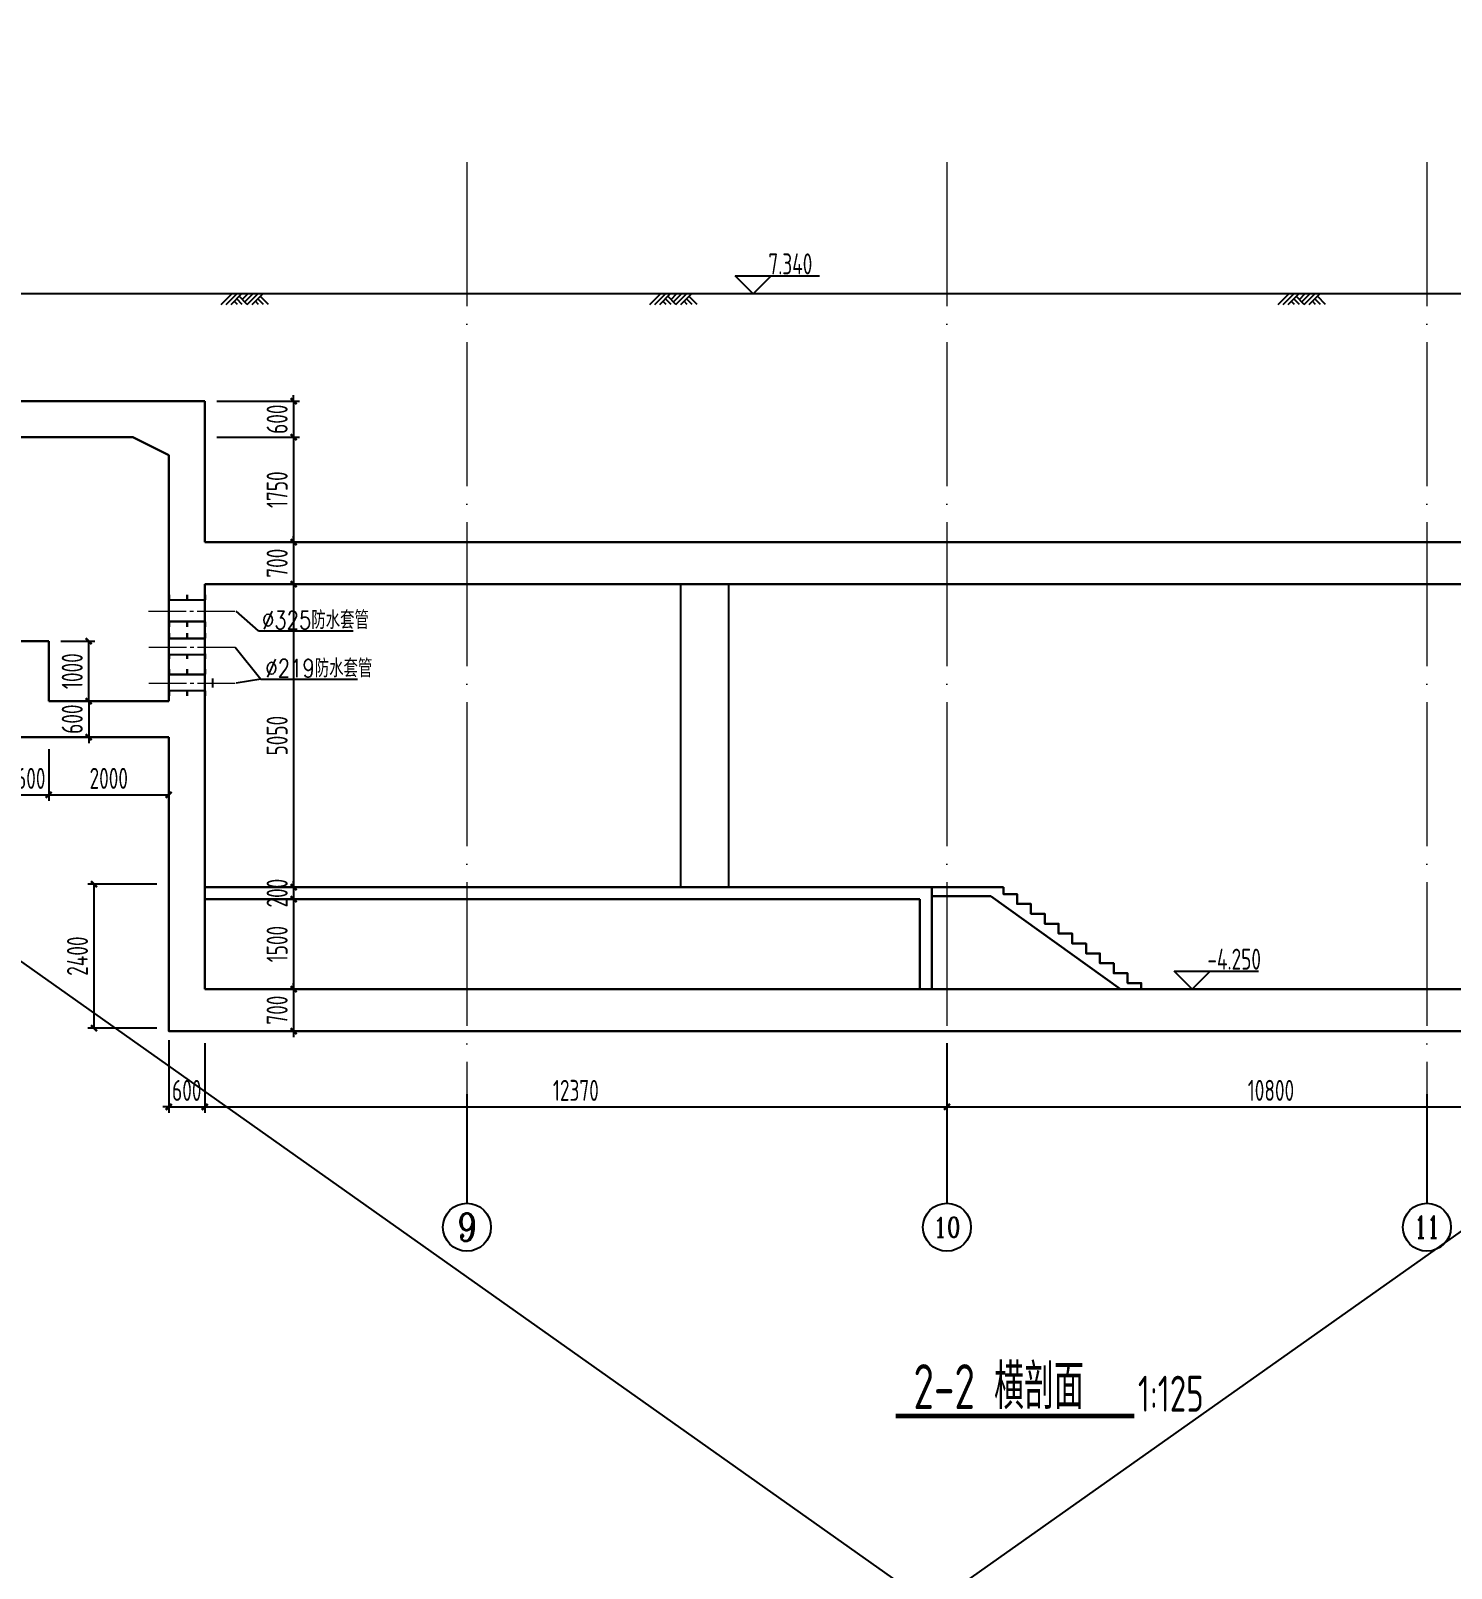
# Model space of a CAD drawing. Header units: millimetres. Extents: x -897614 to 191467, y -439928 to 101803.
# Drawn here: x -835658 to -811983, y -94119 to -68490 of the extents above; entities that cross this region are included whole.
import ezdxf
from ezdxf.enums import TextEntityAlignment as Align

# ---------------------------------------------------------------- set-up
doc = ezdxf.new("R2010")
doc.units = ezdxf.units.MM
doc.header["$LTSCALE"] = 1000
doc.linetypes.add('ACAD_ISO04W100', pattern=[30, 24, -3, 0, -3])
doc.linetypes.add('CENTER', pattern=[1.625, 1.25, -0.125, 0.125, -0.125])
for name, color, linetype in [('AXIS', 3, 'Continuous'), ('COLUMN', 2, 'Continuous'), ('DIM_ELEV', 3, 'Continuous'), ('DIM_LEAD', 3, 'Continuous'), ('DIM_SYMB', 3, 'Continuous'), ('gps', 233, 'Continuous'), ('HC_ZP', 4, 'Continuous'), ('OTH', 7, 'Continuous'), ('PUB_TEXT', 7, 'Continuous'), ('备注', 1, 'Continuous')]:
    doc.layers.add(name, color=color, linetype=linetype)
for name, color, linetype, lineweight in [('AXIS_TEXT', 7, 'Continuous', 18), ('DOTE', 8, 'ACAD_ISO04W100', 9), ('WALL', 6, 'Continuous', 30)]:
    doc.layers.add(name, color=color, linetype=linetype, lineweight=lineweight)
doc.styles.add('_TCH_AXIS', font='COMPLEX', dxfattribs={"bigfont": 'GBCBIG'})
doc.styles.add('COMPLEX', font='COMPLEX')
doc.styles.add('GPS', font='txt1.shx', dxfattribs={"width": 0.8, "bigfont": 'hztxt.shx'})
doc.styles.add('TSSD', font='tssdeng.shx', dxfattribs={"width": 0.7, "bigfont": 'tssdchn.shx'})
doc.dimstyles.new('TSD', dxfattribs={"dimtxt": 350, "dimasz": 100, "dimexe": 100, "dimexo": 200, "dimgap": 100, "dimtad": 1, "dimdec": 0, "dimzin": 0, "dimdsep": 46, "dimtxsty": 'TSSD', "dimblk": 'ARCHTICK', "dimcen": 0.09, "dimclrt": 7, "dimazin": 2, "dimtfac": 1, "dimtdec": 0, "dimtix": 1, "dimtmove": 2, "dimatfit": 3, "dimfxl": 0, "dimtolj": 1, "dimtzin": 0, "dimarcsym": 0})

# ---------------------------------------------------------------- blocks, each defined once
blk = doc.blocks.new('_axiso')
blk.add_circle((0, 0), 0.5)
at = {"layer": 'AXIS_TEXT', "style": 'COMPLEX', "width": 1.041667}
blk.add_attdef('A', text='', height=0.56, dxfattribs=at).set_placement((-0.25, -0.28), (0.25, -0.28), align=Align.FIT)
blk = doc.blocks.new('_ArchTick')
at = {"color": 0, "linetype": 'ByBlock', "const_width": 0.4}
blk.add_lwpolyline([(-0.5, -0.5), (0.5, 0.5)], dxfattribs=at)
blk = doc.blocks.new('*D345')
at = {"layer": 'Defpoints', "color": 0, "transparency": 16777216}
for p in [(-833358, -82715, 0), (-834605, -85115), (-833358, -85115, 0)]:
    blk.add_point(p, dxfattribs=at)
at = {"layer": 'DIM_LEAD', "color": 0, "lineweight": -2, "transparency": 16777216}
for p, q in [((-833558, -82715), (-834705, -82715)), ((-834605, -82715), (-834605, -85115)), ((-833558, -85115), (-834705, -85115))]:
    blk.add_line(p, q, dxfattribs=at)
at = {"layer": 'DIM_LEAD', "color": 0, "lineweight": -2, "transparency": 16777216, "xscale": 100, "yscale": 100, "zscale": 100}
for p, rotation in [((-834605, -82715), 90), ((-834605, -85115), 270)]:
    blk.add_blockref('_ArchTick', p, dxfattribs=dict(at, rotation=rotation))
at = {"layer": 'DIM_LEAD', "color": 7, "transparency": 16777216, "insert": (-834880, -83915), "char_height": 350, "attachment_point": 5, "rotation": 90, "style": 'TSSD'}
blk.add_mtext('\\A1;2400', dxfattribs=at)
blk = doc.blocks.new('*D346')
at = {"layer": 'Defpoints', "color": 0, "transparency": 16777216}
for p in [(-833358, -85115, 0), (-832758, -85165, 0), (-832758, -86428)]:
    blk.add_point(p, dxfattribs=at)
at = {"layer": 'DIM_LEAD', "color": 0, "lineweight": -2, "transparency": 16777216}
for p, q in [((-833358, -85315), (-833358, -86528)), ((-832758, -85365), (-832758, -86528)), ((-833358, -86428), (-833458, -86428)), ((-833358, -86428), (-832758, -86428)), ((-832758, -86428), (-832658, -86428))]:
    blk.add_line(p, q, dxfattribs=at)
at = {"layer": 'DIM_LEAD', "color": 0, "lineweight": -2, "transparency": 16777216, "xscale": 100, "yscale": 100, "zscale": 100}
blk.add_blockref('_ArchTick', (-833358, -86428), dxfattribs=at)
at = {"layer": 'DIM_LEAD', "color": 0, "lineweight": -2, "transparency": 16777216, "xscale": 100, "yscale": 100, "zscale": 100, "rotation": 180}
blk.add_blockref('_ArchTick', (-832758, -86428), dxfattribs=at)
at = {"layer": 'DIM_LEAD', "color": 7, "transparency": 16777216, "insert": (-833058, -86153), "char_height": 350, "attachment_point": 5, "style": 'TSSD'}
blk.add_mtext('\\A1;600', dxfattribs=at)
blk = doc.blocks.new('*D348')
at = {"layer": 'Defpoints', "color": 0, "transparency": 16777216}
for p in [(-835958, -80265, 0), (-835358, -80265, 0), (-835358, -81227)]:
    blk.add_point(p, dxfattribs=at)
at = {"layer": 'DIM_LEAD', "color": 0, "lineweight": -2, "transparency": 16777216}
for p, q in [((-835958, -80465), (-835958, -81327)), ((-835358, -80465), (-835358, -81327)), ((-835958, -81227), (-836058, -81227)), ((-835958, -81227), (-835358, -81227)), ((-835358, -81227), (-835258, -81227))]:
    blk.add_line(p, q, dxfattribs=at)
at = {"layer": 'DIM_LEAD', "color": 0, "lineweight": -2, "transparency": 16777216, "xscale": 100, "yscale": 100, "zscale": 100}
blk.add_blockref('_ArchTick', (-835958, -81227), dxfattribs=at)
at = {"layer": 'DIM_LEAD', "color": 0, "lineweight": -2, "transparency": 16777216, "xscale": 100, "yscale": 100, "zscale": 100, "rotation": 180}
blk.add_blockref('_ArchTick', (-835358, -81227), dxfattribs=at)
at = {"layer": 'DIM_LEAD', "color": 7, "transparency": 16777216, "insert": (-835658, -80952), "char_height": 350, "attachment_point": 5, "style": 'TSSD'}
blk.add_mtext('\\A1;600', dxfattribs=at)
blk = doc.blocks.new('*D349')
at = {"layer": 'Defpoints', "color": 0, "transparency": 16777216}
for p in [(-835358, -80265, 0), (-833358, -80265, 0), (-833358, -81227)]:
    blk.add_point(p, dxfattribs=at)
at = {"layer": 'DIM_LEAD', "color": 0, "lineweight": -2, "transparency": 16777216}
for p, q in [((-835358, -80465), (-835358, -81327)), ((-833358, -80465), (-833358, -81327)), ((-835358, -81227), (-833358, -81227))]:
    blk.add_line(p, q, dxfattribs=at)
at = {"layer": 'DIM_LEAD', "color": 0, "lineweight": -2, "transparency": 16777216, "xscale": 100, "yscale": 100, "zscale": 100, "rotation": 180}
blk.add_blockref('_ArchTick', (-835358, -81227), dxfattribs=at)
at = {"layer": 'DIM_LEAD', "color": 0, "lineweight": -2, "transparency": 16777216, "xscale": 100, "yscale": 100, "zscale": 100}
blk.add_blockref('_ArchTick', (-833358, -81227), dxfattribs=at)
at = {"layer": 'DIM_LEAD', "color": 7, "transparency": 16777216, "insert": (-834358, -80952), "char_height": 350, "attachment_point": 5, "style": 'TSSD'}
blk.add_mtext('\\A1;2000', dxfattribs=at)
blk = doc.blocks.new('*D351')
at = {"layer": 'Defpoints', "color": 0, "transparency": 16777216}
for p in [(-835358, -78665, 0), (-834692, -78665), (-835358, -79665, 0)]:
    blk.add_point(p, dxfattribs=at)
at = {"layer": 'DIM_LEAD', "color": 0, "lineweight": -2, "transparency": 16777216}
for p, q in [((-835158, -78665), (-834592, -78665)), ((-834692, -79665), (-834692, -78665)), ((-835158, -79665), (-834592, -79665))]:
    blk.add_line(p, q, dxfattribs=at)
at = {"layer": 'DIM_LEAD', "color": 0, "lineweight": -2, "transparency": 16777216, "xscale": 100, "yscale": 100, "zscale": 100}
for p, rotation in [((-834692, -78665), 90), ((-834692, -79665), 270)]:
    blk.add_blockref('_ArchTick', p, dxfattribs=dict(at, rotation=rotation))
at = {"layer": 'DIM_LEAD', "color": 7, "transparency": 16777216, "insert": (-834967, -79165), "char_height": 350, "attachment_point": 5, "rotation": 90, "style": 'TSSD'}
blk.add_mtext('\\A1;1000', dxfattribs=at)
blk = doc.blocks.new('*D352')
at = {"layer": 'Defpoints', "color": 0, "transparency": 16777216}
for p in [(-835358, -79665, 0), (-835358, -80265, 0), (-834692, -80265)]:
    blk.add_point(p, dxfattribs=at)
at = {"layer": 'DIM_LEAD', "color": 0, "lineweight": -2, "transparency": 16777216}
for p, q in [((-835158, -79665), (-834592, -79665)), ((-834692, -79665), (-834692, -79565)), ((-834692, -79665), (-834692, -80265)), ((-835158, -80265), (-834592, -80265)), ((-834692, -80265), (-834692, -80365))]:
    blk.add_line(p, q, dxfattribs=at)
at = {"layer": 'DIM_LEAD', "color": 0, "lineweight": -2, "transparency": 16777216, "xscale": 100, "yscale": 100, "zscale": 100}
for p, rotation in [((-834692, -79665), 270), ((-834692, -80265), 90)]:
    blk.add_blockref('_ArchTick', p, dxfattribs=dict(at, rotation=rotation))
at = {"layer": 'DIM_LEAD', "color": 7, "transparency": 16777216, "insert": (-834967, -79965), "char_height": 350, "attachment_point": 5, "rotation": 90, "style": 'TSSD'}
blk.add_mtext('\\A1;600', dxfattribs=at)
blk = doc.blocks.new('*D353')
at = {"layer": 'Defpoints', "color": 0, "transparency": 16777216}
for p in [(-832758, -74665, 0), (-832758, -75265, 0), (-831277, -75265)]:
    blk.add_point(p, dxfattribs=at)
at = {"layer": 'DIM_LEAD', "color": 0, "lineweight": -2, "transparency": 16777216}
for p, q in [((-831277, -74665), (-831277, -74565)), ((-832558, -74665), (-831177, -74665)), ((-831277, -74665), (-831277, -75265)), ((-832558, -75265), (-831177, -75265)), ((-831277, -75265), (-831277, -75365))]:
    blk.add_line(p, q, dxfattribs=at)
at = {"layer": 'DIM_LEAD', "color": 0, "lineweight": -2, "transparency": 16777216, "xscale": 100, "yscale": 100, "zscale": 100}
for p, rotation in [((-831277, -74665), 270), ((-831277, -75265), 90)]:
    blk.add_blockref('_ArchTick', p, dxfattribs=dict(at, rotation=rotation))
at = {"layer": 'DIM_LEAD', "color": 7, "transparency": 16777216, "insert": (-831552, -74965), "char_height": 350, "attachment_point": 5, "rotation": 90, "style": 'TSSD'}
blk.add_mtext('\\A1;600', dxfattribs=at)
blk = doc.blocks.new('*D354')
at = {"layer": 'Defpoints', "color": 0, "transparency": 16777216}
for p in [(-832758, -75265, 0), (-832758, -77015), (-831277, -77015)]:
    blk.add_point(p, dxfattribs=at)
at = {"layer": 'DIM_LEAD', "color": 0, "lineweight": -2, "transparency": 16777216}
for p, q in [((-832558, -75265), (-831177, -75265)), ((-831277, -75265), (-831277, -77015)), ((-832558, -77015), (-831177, -77015))]:
    blk.add_line(p, q, dxfattribs=at)
at = {"layer": 'DIM_LEAD', "color": 0, "lineweight": -2, "transparency": 16777216, "xscale": 100, "yscale": 100, "zscale": 100}
for p, rotation in [((-831277, -75265), 90), ((-831277, -77015), 270)]:
    blk.add_blockref('_ArchTick', p, dxfattribs=dict(at, rotation=rotation))
at = {"layer": 'DIM_LEAD', "color": 7, "transparency": 16777216, "insert": (-831552, -76140), "char_height": 350, "attachment_point": 5, "rotation": 90, "style": 'TSSD'}
blk.add_mtext('\\A1;1750', dxfattribs=at)
blk = doc.blocks.new('*D355')
at = {"layer": 'Defpoints', "color": 0, "transparency": 16777216}
for p in [(-832758, -77015), (-832758, -77715, 0), (-831277, -77715)]:
    blk.add_point(p, dxfattribs=at)
at = {"layer": 'DIM_LEAD', "color": 0, "lineweight": -2, "transparency": 16777216}
for p, q in [((-832558, -77015), (-831177, -77015)), ((-831277, -77015), (-831277, -76915)), ((-831277, -77015), (-831277, -77715)), ((-832558, -77715), (-831177, -77715)), ((-831277, -77715), (-831277, -77815))]:
    blk.add_line(p, q, dxfattribs=at)
at = {"layer": 'DIM_LEAD', "color": 0, "lineweight": -2, "transparency": 16777216, "xscale": 100, "yscale": 100, "zscale": 100}
for p, rotation in [((-831277, -77015), 270), ((-831277, -77715), 90)]:
    blk.add_blockref('_ArchTick', p, dxfattribs=dict(at, rotation=rotation))
at = {"layer": 'DIM_LEAD', "color": 7, "transparency": 16777216, "insert": (-831552, -77365), "char_height": 350, "attachment_point": 5, "rotation": 90, "style": 'TSSD'}
blk.add_mtext('\\A1;700', dxfattribs=at)
blk = doc.blocks.new('*D356')
at = {"layer": 'Defpoints', "color": 0, "transparency": 16777216}
for p in [(-832758, -77715, 0), (-832758, -82765), (-831277, -82765)]:
    blk.add_point(p, dxfattribs=at)
at = {"layer": 'DIM_LEAD', "color": 0, "lineweight": -2, "transparency": 16777216}
for p, q in [((-832558, -77715), (-831177, -77715)), ((-831277, -77715), (-831277, -82765)), ((-832558, -82765), (-831177, -82765))]:
    blk.add_line(p, q, dxfattribs=at)
at = {"layer": 'DIM_LEAD', "color": 0, "lineweight": -2, "transparency": 16777216, "xscale": 100, "yscale": 100, "zscale": 100}
for p, rotation in [((-831277, -77715), 90), ((-831277, -82765), 270)]:
    blk.add_blockref('_ArchTick', p, dxfattribs=dict(at, rotation=rotation))
at = {"layer": 'DIM_LEAD', "color": 7, "transparency": 16777216, "insert": (-831552, -80240), "char_height": 350, "attachment_point": 5, "rotation": 90, "style": 'TSSD'}
blk.add_mtext('\\A1;5050', dxfattribs=at)
blk = doc.blocks.new('*D357')
at = {"layer": 'Defpoints', "color": 0, "transparency": 16777216}
for p in [(-832758, -82765), (-832758, -82965, 0), (-831277, -82965)]:
    blk.add_point(p, dxfattribs=at)
at = {"layer": 'DIM_LEAD', "color": 0, "lineweight": -2, "transparency": 16777216}
for p, q in [((-832558, -82765), (-831177, -82765)), ((-831277, -82765), (-831277, -82665)), ((-831277, -82765), (-831277, -82965)), ((-832558, -82965), (-831177, -82965)), ((-831277, -82965), (-831277, -83065))]:
    blk.add_line(p, q, dxfattribs=at)
at = {"layer": 'DIM_LEAD', "color": 0, "lineweight": -2, "transparency": 16777216, "xscale": 100, "yscale": 100, "zscale": 100}
for p, rotation in [((-831277, -82765), 270), ((-831277, -82965), 90)]:
    blk.add_blockref('_ArchTick', p, dxfattribs=dict(at, rotation=rotation))
at = {"layer": 'DIM_LEAD', "color": 7, "transparency": 16777216, "insert": (-831552, -82865), "char_height": 350, "attachment_point": 5, "rotation": 90, "style": 'TSSD'}
blk.add_mtext('\\A1;200', dxfattribs=at)
blk = doc.blocks.new('*D358')
at = {"layer": 'Defpoints', "color": 0, "transparency": 16777216}
for p in [(-832758, -82965, 0), (-832758, -84465, 0), (-831277, -84465)]:
    blk.add_point(p, dxfattribs=at)
at = {"layer": 'DIM_LEAD', "color": 0, "lineweight": -2, "transparency": 16777216}
for p, q in [((-832558, -82965), (-831177, -82965)), ((-831277, -82965), (-831277, -84465)), ((-832558, -84465), (-831177, -84465))]:
    blk.add_line(p, q, dxfattribs=at)
at = {"layer": 'DIM_LEAD', "color": 0, "lineweight": -2, "transparency": 16777216, "xscale": 100, "yscale": 100, "zscale": 100}
for p, rotation in [((-831277, -82965), 90), ((-831277, -84465), 270)]:
    blk.add_blockref('_ArchTick', p, dxfattribs=dict(at, rotation=rotation))
at = {"layer": 'DIM_LEAD', "color": 7, "transparency": 16777216, "insert": (-831552, -83715), "char_height": 350, "attachment_point": 5, "rotation": 90, "style": 'TSSD'}
blk.add_mtext('\\A1;1500', dxfattribs=at)
blk = doc.blocks.new('*D359')
at = {"layer": 'Defpoints', "color": 0, "transparency": 16777216}
for p in [(-832758, -85165, 0), (-820388, -85165), (-820388, -86428)]:
    blk.add_point(p, dxfattribs=at)
at = {"layer": 'DIM_LEAD', "color": 0, "lineweight": -2, "transparency": 16777216}
for p, q in [((-832758, -85365), (-832758, -86528)), ((-820388, -85365), (-820388, -86528)), ((-832758, -86428), (-820388, -86428))]:
    blk.add_line(p, q, dxfattribs=at)
at = {"layer": 'DIM_LEAD', "color": 0, "lineweight": -2, "transparency": 16777216, "xscale": 100, "yscale": 100, "zscale": 100, "rotation": 180}
blk.add_blockref('_ArchTick', (-832758, -86428), dxfattribs=at)
at = {"layer": 'DIM_LEAD', "color": 0, "lineweight": -2, "transparency": 16777216, "xscale": 100, "yscale": 100, "zscale": 100}
blk.add_blockref('_ArchTick', (-820388, -86428), dxfattribs=at)
at = {"layer": 'DIM_LEAD', "color": 7, "transparency": 16777216, "insert": (-826573, -86153), "char_height": 350, "attachment_point": 5, "style": 'TSSD'}
blk.add_mtext('\\A1;12370', dxfattribs=at)
blk = doc.blocks.new('*D360')
at = {"layer": 'Defpoints', "color": 0, "transparency": 16777216}
for p in [(-820388, -85165), (-809588, -85165, 0), (-809588, -86428)]:
    blk.add_point(p, dxfattribs=at)
at = {"layer": 'DIM_LEAD', "color": 0, "lineweight": -2, "transparency": 16777216}
for p, q in [((-820388, -85365), (-820388, -86528)), ((-809588, -85365), (-809588, -86528)), ((-820388, -86428), (-809588, -86428))]:
    blk.add_line(p, q, dxfattribs=at)
at = {"layer": 'DIM_LEAD', "color": 0, "lineweight": -2, "transparency": 16777216, "xscale": 100, "yscale": 100, "zscale": 100, "rotation": 180}
blk.add_blockref('_ArchTick', (-820388, -86428), dxfattribs=at)
at = {"layer": 'DIM_LEAD', "color": 0, "lineweight": -2, "transparency": 16777216, "xscale": 100, "yscale": 100, "zscale": 100}
blk.add_blockref('_ArchTick', (-809588, -86428), dxfattribs=at)
at = {"layer": 'DIM_LEAD', "color": 7, "transparency": 16777216, "insert": (-814988, -86153), "char_height": 350, "attachment_point": 5, "style": 'TSSD'}
blk.add_mtext('\\A1;10800', dxfattribs=at)
blk = doc.blocks.new('*D589')
at = {"layer": 'Defpoints', "color": 0, "transparency": 16777216}
for p in [(-832758, -84465, 0), (-832758, -85165, 0), (-831277, -85165)]:
    blk.add_point(p, dxfattribs=at)
at = {"layer": 'DIM_LEAD', "color": 0, "lineweight": -2, "transparency": 16777216}
for p, q in [((-832558, -84465), (-831177, -84465)), ((-831277, -84465), (-831277, -84365)), ((-831277, -84465), (-831277, -85165)), ((-832558, -85165), (-831177, -85165)), ((-831277, -85165), (-831277, -85265))]:
    blk.add_line(p, q, dxfattribs=at)
at = {"layer": 'DIM_LEAD', "color": 0, "lineweight": -2, "transparency": 16777216, "xscale": 100, "yscale": 100, "zscale": 100}
for p, rotation in [((-831277, -84465), 270), ((-831277, -85165), 90)]:
    blk.add_blockref('_ArchTick', p, dxfattribs=dict(at, rotation=rotation))
at = {"layer": 'DIM_LEAD', "color": 7, "transparency": 16777216, "insert": (-831552, -84815), "char_height": 350, "attachment_point": 5, "rotation": 90, "style": 'TSSD'}
blk.add_mtext('\\A1;700', dxfattribs=at)

msp = doc.modelspace()

# ---------------------------------------------------------------- linework, layer by layer
at = {"layer": 'AXIS'}
for p, q in [((-828388.43575, -86213.90406, 0), (-828388.43575, -88033.75402, 0)), ((-820388.43575, -86213.90406, 0), (-820388.43575, -88033.75402, 0)), ((-812388.43575, -86213.90406, 0), (-812388.43575, -88033.75402, 0))]:
    msp.add_line(p, q, dxfattribs=at)
at = {"layer": 'COLUMN', "color": 8}
for p, q in [((-824831.31456, -77714.95131, 0), (-824831.31456, -82764.95131, 0)), ((-824031.31456, -77714.95131, 0), (-824031.31456, -82764.95131, 0))]:
    msp.add_line(p, q, dxfattribs=at)
at = {"layer": 'DIM_ELEV'}
for p, q in [((-823619.66121, -72874.95131, 0), (-823919.66121, -72574.95131, 0)), ((-823919.66121, -72574.95131, 0), (-822510.86879, -72574.95131, 0)), ((-823619.66121, -72874.95131, 0), (-823319.66121, -72574.95131, 0)), ((-816302.92792, -84464.95131, 0), (-816602.92792, -84164.95131, 0)), ((-816602.92792, -84164.95131, 0), (-815194.1355, -84164.95131, 0)), ((-816302.92792, -84464.95131, 0), (-816002.92792, -84164.95131, 0))]:
    msp.add_line(p, q, dxfattribs=at)
at = {"layer": 'DIM_SYMB', "const_width": 80}
msp.add_lwpolyline([(-821242.3813, -91579.36488), (-817265.6153, -91579.36504)], dxfattribs=at)
at = {"layer": 'DOTE', "ltscale": 0.1}
for p, q in [((-828388.43575, -70679.39559, 0), (-828388.43575, -86421.63076, 0)), ((-820388.43575, -70679.39559, 0), (-820388.43575, -86421.63076, 0)), ((-812388.43575, -70679.39559, 0), (-812388.43575, -86421.63076, 0))]:
    msp.add_line(p, q, dxfattribs=at)
at = {"layer": 'DOTE', "linetype": 'CENTER', "ltscale": 0.5}
for p, q in [((-833695.09057, -78164.95131, 0), (-832237.04866, -78164.95131, 0)), ((-833688.9287, -78765.09622, 0), (-832252.999, -78765.09622, 0)), ((-833688.9287, -79364.67803, 0), (-832237.04866, -79364.67803, 0))]:
    msp.add_line(p, q, dxfattribs=at)
at = {"layer": 'gps'}
for p, q in [((-832483.95184, -73050.92011, 0), (-832307.98304, -72874.95131, 0)), ((-832401.64485, -73050.92011, 0), (-832225.67605, -72874.95131, 0)), ((-832319.33786, -73050.92011, 0), (-832143.36906, -72874.95131, 0)), ((-832214.32122, -73050.92011, 0), (-832266.82954, -72998.41179, 0)), ((-832132.01423, -73050.92011, 0), (-832225.67605, -72957.2583, 0)), ((-832049.70724, -73050.92011, 0), (-832184.52255, -72916.1048, 0)), ((-832132.01423, -72968.61312, 0), (-832038.35241, -72874.95131, 0)), ((-832090.86074, -73009.76662, 0), (-831956.04542, -72874.95131, 0)), ((-832049.70724, -73050.92011, 0), (-831873.73843, -72874.95131, 0)), ((-831967.40025, -73050.92011, 0), (-831791.43145, -72874.95131, 0)), ((-831862.38361, -73050.92011, 0), (-831914.89193, -72998.41179, 0)), ((-831780.07662, -73050.92011, 0), (-831873.73843, -72957.2583, 0)), ((-831697.76963, -73050.92011, 0), (-831832.58494, -72916.1048, 0)), ((-825339.159, -73050.92011, 0), (-825163.1902, -72874.95131, 0)), ((-825256.85201, -73050.92011, 0), (-825080.88321, -72874.95131, 0)), ((-825174.54502, -73050.92011, 0), (-824998.57622, -72874.95131, 0)), ((-825069.52838, -73050.92011, 0), (-825122.0367, -72998.41179, 0)), ((-824987.22139, -73050.92011, 0), (-825080.88321, -72957.2583, 0)), ((-824904.9144, -73050.92011, 0), (-825039.72971, -72916.1048, 0)), ((-824987.22139, -72968.61312, 0), (-824893.55957, -72874.95131, 0)), ((-824946.0679, -73009.76662, 0), (-824811.25258, -72874.95131, 0)), ((-824904.9144, -73050.92011, 0), (-824728.94559, -72874.95131, 0)), ((-824822.60741, -73050.92011, 0), (-824646.63861, -72874.95131, 0)), ((-824717.59077, -73050.92011, 0), (-824770.09909, -72998.41179, 0)), ((-824635.28378, -73050.92011, 0), (-824728.94559, -72957.2583, 0)), ((-824552.97679, -73050.92011, 0), (-824687.7921, -72916.1048, 0)), ((-814866.24142, -73050.92011, 0), (-814690.27262, -72874.95131, 0)), ((-814783.93443, -73050.92011, 0), (-814607.96563, -72874.95131, 0)), ((-814701.62744, -73050.92011, 0), (-814525.65864, -72874.95131, 0)), ((-814596.6108, -73050.92011, 0), (-814649.11912, -72998.41179, 0)), ((-814514.30381, -73050.92011, 0), (-814607.96563, -72957.2583, 0)), ((-814431.99682, -73050.92011, 0), (-814566.81213, -72916.1048, 0)), ((-814514.30381, -72968.61312, 0), (-814420.642, -72874.95131, 0)), ((-814473.15032, -73009.76662, 0), (-814338.33501, -72874.95131, 0)), ((-814431.99682, -73050.92011, 0), (-814256.02802, -72874.95131, 0)), ((-814349.68983, -73050.92011, 0), (-814173.72103, -72874.95131, 0)), ((-814244.67319, -73050.92011, 0), (-814297.18151, -72998.41179, 0)), ((-814162.3662, -73050.92011, 0), (-814256.02802, -72957.2583, 0)), ((-814080.05921, -73050.92011, 0), (-814214.87452, -72916.1048, 0))]:
    msp.add_line(p, q, dxfattribs=at)
at = {"layer": 'HC_ZP', "color": 7}
msp.add_line((-795577.15412, -72874.95131, 0), (-851662.16831, -72874.95131, 0), dxfattribs=at)
at = {"layer": 'OTH'}
for p, q in [((-831862.51091, -78490.34973, 0), (-832237.04866, -78164.95131, 0)), ((-831862.51091, -78490.34973, 0), (-830282.46812, -78490.34973, 0)), ((-832252.999, -78765.09622, 0), (-831825.81327, -79298.01023, 0)), ((-832628.50489, -79289.03091, 0), (-832628.50489, -79439.67803, 0)), ((-831825.81327, -79298.01023, 0), (-832237.04866, -79364.67803, 0)), ((-831825.81327, -79298.01023, 0), (-830211.73556, -79298.01023, 0))]:
    msp.add_line(p, q, dxfattribs=at)
at = {"layer": 'OTH', "linetype": 'Continuous', "const_width": 36, "elevation": 0}
for points in [[(-833351.62966, -77888.72053), (-833351.62966, -77978.72053)], [(-833351.62966, -77888.72053), (-833351.62966, -77978.72053)], [(-833051.62966, -77888.72053), (-833051.62966, -77978.72053)], [(-833051.62966, -77888.72053), (-833051.62966, -77978.72053)], [(-832751.62966, -77888.72053), (-832751.62966, -77978.72053)], [(-832751.62966, -77888.72053), (-832751.62966, -77978.72053)], [(-833351.62966, -77978.72053), (-833351.62966, -77978.72053), (-833051.62966, -77978.72053)], [(-833351.62966, -77978.72053), (-833351.62966, -77978.72053), (-833051.62966, -77978.72053)], [(-832751.62966, -77978.72053), (-832751.62966, -77978.72053), (-833051.62966, -77978.72053)], [(-832751.62966, -77978.72053), (-832751.62966, -77978.72053), (-833051.62966, -77978.72053)], [(-833051.62966, -78338.04316), (-833351.62966, -78338.04316), (-833351.62966, -78338.04316)], [(-833351.62966, -78338.04316), (-833351.62966, -78428.04316)], [(-833051.62966, -78338.04316), (-833351.62966, -78338.04316), (-833351.62966, -78338.04316)], [(-833351.62966, -78338.04316), (-833351.62966, -78428.04316)], [(-833051.62966, -78338.04316), (-832751.62966, -78338.04316), (-832751.62966, -78338.04316)], [(-833051.62966, -78338.04316), (-833051.62966, -78428.04316)], [(-833051.62966, -78338.04316), (-832751.62966, -78338.04316), (-832751.62966, -78338.04316)], [(-833051.62966, -78338.04316), (-833051.62966, -78428.04316)], [(-832751.62966, -78338.04316), (-832751.62966, -78428.04316)], [(-832751.62966, -78338.04316), (-832751.62966, -78428.04316)], [(-833351.62966, -78530.32459), (-833351.62966, -78620.32459)], [(-833351.62966, -78530.32459), (-833351.62966, -78620.32459)], [(-833351.62966, -78620.32459), (-833351.62966, -78620.32459), (-833051.62966, -78620.32459)], [(-833351.62966, -78620.32459), (-833351.62966, -78620.32459), (-833051.62966, -78620.32459)], [(-833051.62966, -78530.32459), (-833051.62966, -78620.32459)], [(-833051.62966, -78530.32459), (-833051.62966, -78620.32459)], [(-832751.62966, -78620.32459), (-832751.62966, -78620.32459), (-833051.62966, -78620.32459)], [(-832751.62966, -78620.32459), (-832751.62966, -78620.32459), (-833051.62966, -78620.32459)], [(-832751.62966, -78530.32459), (-832751.62966, -78620.32459)], [(-832751.62966, -78530.32459), (-832751.62966, -78620.32459)], [(-833351.62966, -78873.76814), (-833351.62966, -78963.76814)], [(-833351.62966, -78873.76814), (-833351.62966, -78963.76814)], [(-833051.62966, -78890.76814), (-833351.62966, -78890.76814), (-833351.62966, -78890.76814)], [(-833051.62966, -78890.76814), (-833351.62966, -78890.76814), (-833351.62966, -78890.76814)], [(-833051.62966, -78873.76814), (-833051.62966, -78963.76814)], [(-833051.62966, -78873.76814), (-833051.62966, -78963.76814)], [(-833051.62966, -78890.76814), (-832751.62966, -78890.76814), (-832751.62966, -78890.76814)], [(-833051.62966, -78890.76814), (-832751.62966, -78890.76814), (-832751.62966, -78890.76814)], [(-832751.62966, -78873.76814), (-832751.62966, -78963.76814)], [(-832751.62966, -78873.76814), (-832751.62966, -78963.76814)], [(-833351.62966, -79129.9064), (-833351.62966, -79219.9064)], [(-833351.62966, -79129.9064), (-833351.62966, -79219.9064)], [(-833051.62966, -79129.9064), (-833051.62966, -79219.9064)], [(-833051.62966, -79129.9064), (-833051.62966, -79219.9064)], [(-832751.62966, -79129.9064), (-832751.62966, -79219.9064)], [(-832751.62966, -79129.9064), (-832751.62966, -79219.9064)], [(-833351.62966, -79219.9064), (-833351.62966, -79219.9064), (-833051.62966, -79219.9064)], [(-833351.62966, -79219.9064), (-833351.62966, -79219.9064), (-833051.62966, -79219.9064)], [(-832751.62966, -79219.9064), (-832751.62966, -79219.9064), (-833051.62966, -79219.9064)], [(-832751.62966, -79219.9064), (-832751.62966, -79219.9064), (-833051.62966, -79219.9064)], [(-833051.62966, -79490.34994), (-833351.62966, -79490.34994), (-833351.62966, -79490.34994)], [(-833351.62966, -79490.34994), (-833351.62966, -79580.34994)], [(-833051.62966, -79490.34994), (-833351.62966, -79490.34994), (-833351.62966, -79490.34994)], [(-833351.62966, -79490.34994), (-833351.62966, -79580.34994)], [(-833051.62966, -79490.34994), (-832751.62966, -79490.34994), (-832751.62966, -79490.34994)], [(-833051.62966, -79490.34994), (-833051.62966, -79580.34994)], [(-833051.62966, -79490.34994), (-832751.62966, -79490.34994), (-832751.62966, -79490.34994)], [(-833051.62966, -79490.34994), (-833051.62966, -79580.34994)], [(-832751.62966, -79490.34994), (-832751.62966, -79580.34994)], [(-832751.62966, -79490.34994), (-832751.62966, -79580.34994)]]:
    msp.add_lwpolyline(points, dxfattribs=at)
at = {"layer": 'WALL'}
for p, q in [((-832758.31456, -74664.95131, 0), (-850958.3151, -74664.95131, 0)), ((-832758.31456, -74664.95131, 0), (-832758.31456, -77014.95131, 0)), ((-833958.3151, -75264.95131, 0), (-849758.3151, -75264.95131, 0)), ((-832758.31456, -77014.95131, 0), (-809588.36298, -77014.95131, 0)), ((-832758.31456, -77714.95131, 0), (-809588.36298, -77714.95131, 0)), ((-832758.31456, -77714.95131, 0), (-832758.31456, -84464.95131, 0)), ((-849758.3151, -78664.95131, 0), (-835358.3151, -78664.95131, 0)), ((-835358.3151, -78664.95131, 0), (-835358.3151, -79664.95131, 0)), ((-835358.3151, -79664.95131, 0), (-833358.3151, -79664.95131, 0)), ((-833358.3151, -80264.91706, 0), (-835958.3151, -80264.91706, 0)), ((-820638.36107, -82764.95131, 0), (-832758.31456, -82764.95131, 0)), ((-820638.36107, -84464.95131, 0), (-820638.36107, -82764.95131, 0)), ((-820638.36107, -82764.95131, 0), (-819448.34751, -82764.95131, 0)), ((-820838.36107, -82964.95131, 0), (-832758.31456, -82964.95131, 0)), ((-820838.36107, -84464.95131, 0), (-820838.36107, -82964.95131, 0)), ((-820638.36107, -82914.95131, 0), (-819656.89018, -82914.95131, 0)), ((-819656.89018, -82914.95131, 0), (-817496.28412, -84464.95131, 0)), ((-809588.36298, -84464.95131, 0), (-832758.31456, -84464.95131, 0))]:
    msp.add_line(p, q, dxfattribs=at)
at = {"layer": 'WALL', "elevation": 0}
for points in [[(-833958.3151, -75264.95131), (-833358.31456, -75564.95158), (-833358.31456, -79664.95131)], [(-833358.31456, -80264.91706), (-833358.31456, -85164.95131), (-808988.36298, -85164.95131)], [(-819448.34751, -82764.95131), (-819448.34751, -82879.95131), (-819218.34751, -82879.95131), (-819218.34751, -83044.95131), (-818988.34751, -83044.95131), (-818988.34751, -83209.95131), (-818758.34751, -83209.95131), (-818758.34751, -83374.95131), (-818528.34751, -83374.95131), (-818528.34751, -83539.95131), (-818298.34751, -83539.95131), (-818298.34751, -83704.95131), (-818068.34751, -83704.95131), (-818068.34751, -83869.95131), (-817838.34751, -83869.95131), (-817838.34751, -84034.95131), (-817608.34751, -84034.95131), (-817608.34751, -84199.95131), (-817378.34751, -84199.95131), (-817378.34751, -84364.95131), (-817148.34751, -84364.95131), (-817148.34751, -84464.95131)]]:
    msp.add_lwpolyline(points, dxfattribs=at)
at = {"layer": '备注', "color": 1}
for p, q in [((-857772.83613, -68489.82125), (-783522.83613, -120989.82125)), ((-783522.83613, -68489.82125), (-857772.83613, -120989.82125))]:
    msp.add_line(p, q, dxfattribs=at)

# ---------------------------------------------------------------- block references
at = {"layer": 'AXIS'}
ref = msp.add_blockref('_axiso', (-828388.43575, -88433.75402, 0), dxfattribs=dict(at, xscale=800, yscale=800, zscale=800))
ref.add_attrib('A', '9', dxfattribs={"layer": 'AXIS_TEXT', "ltscale": 10, "height": 465.94816, "style": '_TCH_AXIS'}).set_placement((-828543.7518, -88666.7281, 0), (-828233.11969, -88666.7281, 0), align=Align.FIT)
ref = msp.add_blockref('_axiso', (-820388.43575, -88433.75402, 0), dxfattribs=dict(at, xscale=800, yscale=800, zscale=800))
ref.add_attrib('A', '10', dxfattribs={"layer": 'AXIS_TEXT', "ltscale": 10, "height": 328.445495, "style": '_TCH_AXIS'}).set_placement((-820615.21954, -88597.97677, 0), (-820161.65195, -88597.97677, 0), align=Align.FIT)
ref = msp.add_blockref('_axiso', (-812388.43575, -88433.75402, 0), dxfattribs=dict(at, xscale=800, yscale=800, zscale=800))
ref.add_attrib('A', '11', dxfattribs={"layer": 'AXIS_TEXT', "ltscale": 10, "height": 368.76258, "style": '_TCH_AXIS'}).set_placement((-812599.15722, -88618.13531, 0), (-812177.71427, -88618.13531, 0), align=Align.FIT)

# ---------------------------------------------------------------- texts
at = {"layer": 'DIM_ELEV', "style": 'TSSD', "width": 0.7}
for s, p in [('7.340', (-823364.13582, -72550.85626, 0)), ('-4.250', (-816047.40253, -84140.85626, 0))]:
    msp.add_text(s, height=350, dxfattribs=at).set_placement(p)
at = {"layer": 'OTH', "style": 'GPS', "width": 0.8}
for s, p in [('%%C325防水套管', (-831805.31824, -78462.28317, 0)), ('%%C219防水套管', (-831747.39029, -79267.32291, 0))]:
    msp.add_text(s, height=300, dxfattribs=at).set_placement(p)
at = {"layer": 'PUB_TEXT', "style": 'TSSD', "width": 0.7}
for s, height, p in [('2-2 横剖面', 750, (-820946.29983, -91466.21283)), ('1:125', 600, (-817205.55673, -91509.68286))]:
    msp.add_text(s, height=height, rotation=359.999999146, dxfattribs=at).set_placement(p)

# ---------------------------------------------------------------- dimensions: what is measured, and where the dimension line sits
at = {"layer": 'DIM_LEAD'}
for base, p1, p2, picture, middle in [((-831277.21556, -75264.95131, 0), (-832758.31456, -74664.95131, 0), (-832758.31456, -75264.95131, 0), '*D353', (-831552.21556, -74964.95131, 0)), ((-831277.21556, -77014.95131, 0), (-832758.31456, -75264.95131, 0), (-832758.31456, -77014.95131, 0), '*D354', (-831552.21556, -76139.95131, 0)), ((-831277.21556, -77714.95131, 0), (-832758.31456, -77014.95131, 0), (-832758.31456, -77714.95131, 0), '*D355', (-831552.21556, -77364.95131, 0)), ((-831277.21556, -82764.95131, 0), (-832758.31456, -77714.95131, 0), (-832758.31456, -82764.95131, 0), '*D356', (-831552.21556, -80239.95131, 0)), ((-834691.79992, -78664.95131), (-835358.3151, -79664.95131, 0), (-835358.3151, -78664.95131, 0), '*D351', (-834966.79992, -79164.95131)), ((-834691.79992, -80264.91706), (-835358.3151, -79664.95131, 0), (-835358.3151, -80264.91706, 0), '*D352', (-834966.79992, -79964.93419)), ((-831277.21556, -82964.95131, 0), (-832758.31456, -82764.95131, 0), (-832758.31456, -82964.95131, 0), '*D357', (-831552.21556, -82864.95131, 0)), ((-834605.43634, -85114.93419), (-833358.31456, -82714.93419, 0), (-833358.31456, -85114.93419, 0), '*D345', (-834880.43634, -83914.93419)), ((-831277.21556, -84464.95131, 0), (-832758.31456, -82964.95131, 0), (-832758.31456, -84464.95131, 0), '*D358', (-831552.21556, -83714.95131, 0)), ((-831277.21556, -85164.95131), (-832758.31456, -84464.95131, 0), (-832758.31456, -85164.95131, 0), '*D589', (-831552.21556, -84814.95131))]:
    dim = msp.add_linear_dim(base=base, p1=p1, p2=p2, angle=90, dimstyle='TSD', dxfattribs=at)
    dim.commit()
    dim.dimension.update_dxf_attribs({"geometry": picture, "text_midpoint": middle})
for base, p1, p2, picture, middle in [((-835358.3151, -81226.50916), (-835958.31456, -80264.91706, 0), (-835358.3151, -80264.91706, 0), '*D348', (-835658.31483, -80951.50916)), ((-833358.3151, -81226.50916), (-835358.3151, -80264.91706, 0), (-833358.3151, -80264.91706, 0), '*D349', (-834358.3151, -80951.50916)), ((-832758.31401, -86427.71149), (-833358.31456, -85114.93419, 0), (-832758.31401, -85164.95131, 0), '*D346', (-833058.31428, -86152.71149)), ((-820388.43575, -86427.71149), (-832758.31401, -85164.95131, 0), (-820388.43575, -85164.95131), '*D359', (-826573.37488, -86152.71149)), ((-809588.36298, -86427.71149), (-820388.43575, -85164.95131), (-809588.36298, -85164.95131, 0), '*D360', (-814988.39937, -86152.71149))]:
    dim = msp.add_linear_dim(base=base, p1=p1, p2=p2, dimstyle='TSD', dxfattribs=at)
    dim.commit()
    dim.dimension.update_dxf_attribs({"geometry": picture, "text_midpoint": middle})

doc.saveas('drawing.dxf')
